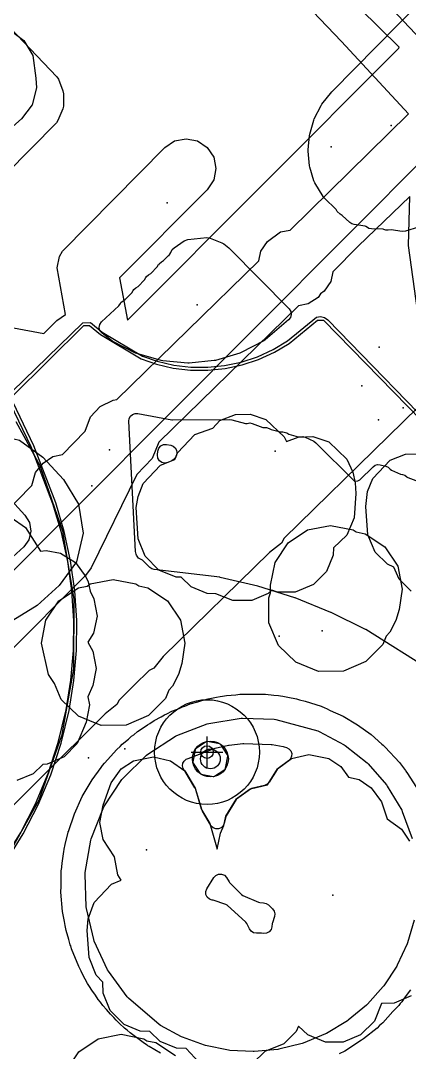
# Model space of a CAD drawing. Header units: metres. Extents: x -2677 to -840, y 169 to 1487.
# Drawn here: x -2027.4 to -2001.4, y 834.1 to 903.1 of the extents above; entities that cross this region are included whole.
import ezdxf

# ---------------------------------------------------------------- set-up
doc = ezdxf.new("R2010")
doc.units = ezdxf.units.M
for name, color, linetype in [('AI_GREENING_ALLOWED_ZONE', 4, 'Continuous'), ('AI_GREENING_EXCLUSIONS', 1, 'Continuous'), ('AI_GREENING_LAWN', 82, 'Continuous'), ('AI_GREENING_REJECTED', 6, 'Continuous'), ('AI_GREENING_SHRUBS', 92, 'Continuous'), ('AI_GREENING_TREES', 3, 'Continuous')]:
    doc.layers.add(name, color=color, linetype=linetype)

# ---------------------------------------------------------------- blocks, each defined once
blk = doc.blocks.new('AI_TREE')
for p, q in [((0, -0.3), (0, 0.3)), ((-0.3, 0), (0.3, 0))]:
    blk.add_line(p, q)
for radius in [1, 0.12]:
    blk.add_circle((0, 0), radius)
blk = doc.blocks.new('AI_SHRUB')
for radius in [1, 0.55]:
    blk.add_circle((0, 0), radius)

msp = doc.modelspace()

# ---------------------------------------------------------------- linework, layer by layer
at = {"layer": 'AI_GREENING_ALLOWED_ZONE'}
for points in [[(-2017.534, 873.554), (-2017.736, 873.512), (-2017.938, 873.555), (-2018.105, 873.676), (-2018.209, 873.854), (-2018.233, 874.059), (-2018.208, 874.316), (-2018.148, 874.51), (-2018.015, 874.665), (-2017.832, 874.754), (-2017.628, 874.762), (-2017.347, 874.715), (-2017.178, 874.654), (-2017.042, 874.539), (-2016.956, 874.383), (-2016.929, 874.206), (-2016.966, 874.031), (-2017.004, 873.94), (-2017.109, 873.78), (-2017.266, 873.672), (-2017.534, 873.554)], [(-2016.425, 852.956), (-2016.521, 853.107), (-2016.557, 853.282), (-2016.53, 853.459), (-2016.443, 853.614), (-2016.306, 853.729), (-2016.258, 853.757), (-2016.188, 853.79), (-2014.452, 854.455), (-2014.378, 854.477), (-2013.491, 854.668), (-2013.44, 854.676), (-2012.53, 854.775), (-2012.459, 854.778), (-2010.63, 854.715), (-2010.562, 854.708), (-2009.825, 854.581), (-2009.757, 854.565), (-2009.605, 854.516), (-2009.443, 854.429), (-2009.324, 854.29), (-2009.263, 854.117), (-2009.269, 853.934), (-2009.339, 853.766), (-2009.466, 853.634), (-2010.177, 853.123), (-2010.244, 853.051), (-2010.765, 852.205), (-2010.899, 852.062), (-2011.077, 851.981), (-2011.958, 851.775), (-2012.046, 851.735), (-2012.915, 851.11), (-2012.983, 851.037), (-2013.635, 849.956), (-2013.664, 849.885), (-2013.765, 849.454), (-2013.841, 849.284), (-2013.974, 849.153), (-2014.146, 849.08), (-2014.333, 849.075), (-2014.509, 849.139), (-2014.648, 849.264), (-2014.707, 849.379), (-2014.713, 849.377), (-2014.751, 849.466), (-2015.235, 850.273), (-2015.284, 850.386), (-2015.701, 851.766), (-2015.726, 851.823), (-2016.382, 852.91), (-2016.425, 852.956)], [(-2014.574, 844.316), (-2014.76, 844.381), (-2014.906, 844.512), (-2014.99, 844.69), (-2014.999, 844.886), (-2014.932, 845.07), (-2014.472, 845.827), (-2014.334, 845.975), (-2014.148, 846.056), (-2013.945, 846.057), (-2013.758, 845.977), (-2013.619, 845.829), (-2013.445, 845.546), (-2013.411, 845.503), (-2012.611, 844.684), (-2012.532, 844.63), (-2011.474, 844.172), (-2011.383, 844.151), (-2011.149, 844.144), (-2010.966, 844.103), (-2010.811, 843.997), (-2010.544, 843.731), (-2010.442, 843.581), (-2010.399, 843.405), (-2010.422, 843.225), (-2010.556, 842.805), (-2010.566, 842.752), (-2010.585, 842.544), (-2010.644, 842.352), (-2010.773, 842.198), (-2010.953, 842.107), (-2011.153, 842.095), (-2011.274, 842.112), (-2011.622, 842.102), (-2011.814, 842.135), (-2011.978, 842.238), (-2012.091, 842.395), (-2012.259, 842.763), (-2012.317, 842.843), (-2013.565, 843.983), (-2013.657, 844.036), (-2014.514, 844.307), (-2014.574, 844.316)]]:
    msp.add_lwpolyline(points, close=True, dxfattribs=at)
at = {"layer": 'AI_GREENING_EXCLUSIONS'}
for points in [[(-2010.254, 912.028), (-1998.689, 899.76), (-1997.564, 901.023), (-1997.657, 901.582), (-1998.6, 903.398)], [(-2039.635, 858.741), (-2026.632, 872.017), (-2026.395, 872.895), (-2025.872, 873.524), (-2025.228, 873.962), (-2024.585, 874.095), (-2023.056, 875.648), (-2022.714, 876.609), (-2022.067, 877.308), (-2021.186, 877.717), (-2020.941, 877.757), (-2011.46, 887.042), (-2011.325, 887.683), (-2010.885, 888.327), (-2010.021, 888.962), (-2009.376, 889.084), (-2001.446, 896.85), (-2005.926, 901.678), (-2013.105, 909.221)], [(-2031.225, 883.186), (-2025.837, 882.18), (-2024.961, 883.056), (-2024.381, 883.444), (-2024.928, 886.553), (-2024.778, 887.319), (-2024.578, 887.688), (-2017.739, 894.605), (-2017.091, 895.04), (-2016.326, 895.194), (-2015.56, 895.043), (-2014.911, 894.611), (-2014.476, 893.963), (-2014.322, 893.198), (-2014.472, 892.433), (-2014.904, 891.783), (-2020.769, 885.892), (-2020.243, 883.072), (-2002.097, 901.23), (-2002.069, 901.302), (-2010.028, 909.15)], [(-1999.776, 894.509), (-2047.034, 847.119), (-2046.837, 846.547), (-2046.876, 845.561), (-2047.178, 844.838), (-2047.825, 844.139), (-2048.901, 843.691), (-2049.693, 843.691), (-2050.258, 843.885), (-2074.893, 819.18)], [(-2000.658, 882.256), (-2001.446, 888.048), (-2001.362, 891.334), (-2004.826, 888.011), (-2006.515, 886.287), (-2006.648, 885.642), (-2007.087, 884.997), (-2007.343, 884.829), (-2007.504, 884.592), (-2008.155, 884.162), (-2008.813, 884.036), (-2018.135, 874.906), (-2018.583, 873.824), (-2019.619, 872.747), (-2022.675, 866.528), (-2023.052, 865.999), (-2028.362, 860.665)], [(-2027.937, 878.301), (-2023.231, 882.893), (-2022.713, 882.905), (-2021.93, 882.263), (-2019.234, 880.666), (-2018.249, 880.329), (-2017.139, 880.068), (-2016.011, 879.933), (-2014.874, 879.921), (-2013.743, 880.035), (-2012.631, 880.271), (-2011.551, 880.627), (-2010.508, 881.102), (-2009.54, 881.679), (-2007.608, 883.259), (-2007.337, 883.31), (-2007.067, 883.252), (-2006.84, 883.094), (-1998.583, 874.578)], [(-2027.911, 877.984), (-2023.153, 882.709), (-2022.782, 882.717), (-2022.05, 882.101), (-2019.318, 880.483), (-2018.305, 880.137), (-2017.174, 879.871), (-2016.024, 879.733), (-2014.865, 879.721), (-2013.712, 879.837), (-2012.579, 880.077), (-2011.478, 880.44), (-2010.418, 880.924), (-2009.428, 881.513), (-2007.533, 883.074), (-2007.147, 883.069), (-1998.725, 874.438)], [(-1995.827, 882.141), (-2009.772, 868.495), (-2009.936, 868.171), (-2010.75, 867.538), (-2017.842, 860.591), (-2018.479, 859.812), (-2018.789, 859.664), (-2019.794, 858.679), (-2020.792, 857.687), (-2020.944, 857.382), (-2021.73, 856.755), (-2048.065, 830.59), (-2048.712, 829.78), (-2049.039, 829.619), (-2050.116, 828.549), (-2051.056, 827.586), (-2051.185, 827.328), (-2051.85, 826.773), (-2071.631, 806.507), (-2043.27, 795.801), (-1988.498, 803.706)], [(-1995.827, 882.141), (-2009.772, 868.495), (-2009.936, 868.171), (-2010.75, 867.538), (-2017.842, 860.591), (-2018.479, 859.812), (-2018.789, 859.664), (-2019.794, 858.679), (-2020.792, 857.687), (-2020.944, 857.382), (-2021.73, 856.755), (-2048.065, 830.59), (-2048.712, 829.78), (-2049.039, 829.619), (-2050.116, 828.549), (-2051.056, 827.586), (-2051.185, 827.328), (-2051.85, 826.773), (-2071.631, 806.507), (-2043.27, 795.801), (-1988.498, 803.706)], [(-2028.343, 846.9), (-2027.201, 848.74), (-2026.202, 850.675), (-2025.355, 852.7), (-2024.668, 854.807), (-2024.146, 856.991), (-2023.825, 858.985), (-2023.654, 860.988), (-2023.632, 862.994), (-2023.76, 864.993), (-2024.036, 866.977), (-2024.459, 868.937), (-2025.028, 870.866), (-2026.49, 874.677), (-2027.888, 877.573)], [(-2028.509, 847.012), (-2027.375, 848.838), (-2026.384, 850.76), (-2025.543, 852.77), (-2024.86, 854.861), (-2024.343, 857.03), (-2024.023, 859.009), (-2023.853, 860.998), (-2023.832, 862.989), (-2023.959, 864.973), (-2024.233, 866.942), (-2024.653, 868.888), (-2025.218, 870.802), (-2026.674, 874.599), (-2028.065, 877.481)], [(-2001.275, 864.955), (-2002.085, 865.765), (-2002.435, 866.561), (-2002.866, 866.758), (-2003.676, 867.568), (-2004.174, 868.719), (-2004.319, 870.619), (-2004.189, 871.617), (-2003.85, 872.492), (-2002.69, 873.714), (-2001.66, 874.121), (-2000.666, 874.148)], [(-2028.022, 869.873), (-2027.049, 869.222), (-2026.059, 867.638), (-2025.661, 867.684), (-2024.708, 867.495), (-2023.713, 866.878), (-2023.031, 865.927), (-2022.872, 865.577), (-2022.726, 864.957), (-2022.495, 864.445), (-2022.268, 863.297), (-2022.498, 862.149), (-2022.897, 861.553), (-2022.563, 860.949), (-2022.335, 859.801), (-2022.563, 858.653), (-2022.884, 857.898), (-2022.777, 857.36), (-2023.005, 856.212), (-2023.611, 854.775), (-2024.464, 853.901), (-2025.611, 853.405), (-2025.896, 853.389), (-2026.539, 852.767), (-2027.622, 852.314)], [(-2018.021, 834.083), (-2018.792, 834.547), (-2018.877, 834.593), (-2018.911, 834.619), (-2019.094, 834.729), (-2020.066, 835.452), (-2020.262, 835.631), (-2020.429, 835.755), (-2020.763, 836.086), (-2021.002, 836.303), (-2021.153, 836.472), (-2021.376, 836.692), (-2021.645, 837.021), (-2021.877, 837.28), (-2022.035, 837.497), (-2022.191, 837.687), (-2022.371, 837.958), (-2022.614, 838.292), (-2022.767, 838.554), (-2022.899, 838.752), (-2023.055, 839.049), (-2023.265, 839.408), (-2023.336, 839.58), (-2023.495, 839.881), (-2023.976, 841.063), (-2024.034, 841.262), (-2024.067, 841.341), (-2024.158, 841.682), (-2024.337, 842.289), (-2024.377, 842.506), (-2024.407, 842.615), (-2024.452, 842.901), (-2024.574, 843.552), (-2024.684, 844.843), (-2024.678, 845.22), (-2024.68, 845.253), (-2024.676, 845.362), (-2024.662, 846.267), (-2024.633, 846.506), (-2024.631, 846.548), (-2024.597, 846.796), (-2024.501, 847.576), (-2024.473, 847.699), (-2024.47, 847.719), (-2024.47, 847.719), (-2024.394, 848.04), (-2024.207, 848.854), (-2024.192, 848.899), (-2024.19, 848.904), (-2023.787, 850.086), (-2023.257, 851.246), (-2022.603, 852.364), (-2022.007, 853.191), (-2021.905, 853.303), (-2021.78, 853.47), (-2020.956, 854.376), (-2020.735, 854.574), (-2020.582, 854.741), (-2020.173, 855.079), (-2019.967, 855.265), (-2019.824, 855.369), (-2019.559, 855.588), (-2019.114, 855.884), (-2018.899, 856.04), (-2018.748, 856.127), (-2018.452, 856.324), (-2017.984, 856.569), (-2017.763, 856.697), (-2017.603, 856.769), (-2017.277, 856.94), (-2016.793, 857.133), (-2016.569, 857.233), (-2016.401, 857.288), (-2016.045, 857.43), (-2015.527, 857.577), (-2015.326, 857.643), (-2015.182, 857.675), (-2014.842, 857.771), (-2014.292, 857.87), (-2014.045, 857.924), (-2013.897, 857.941), (-2013.614, 857.992), (-2012.985, 858.044), (-2012.734, 858.072), (-2012.633, 858.073), (-2012.454, 858.088), (-2011.819, 858.08), (-2011.405, 858.083), (-2011.273, 858.073), (-2011.013, 858.069), (-2010.448, 858.008), (-2010.138, 857.984), (-2010.009, 857.961), (-2009.849, 857.943), (-2009.515, 857.871), (-2008.94, 857.767), (-2008.749, 857.706), (-2008.355, 857.621), (-2007.292, 857.27), (-2007.056, 857.163), (-2006.926, 857.121), (-2006.684, 856.994), (-2005.832, 856.605), (-2004.872, 856.035), (-2003.96, 855.376), (-2003.228, 854.73), (-2003.153, 854.671), (-2003.124, 854.639), (-2003.016, 854.544), (-2002.065, 853.508), (-2001.726, 853.062), (-2001.661, 852.989), (-2001.625, 852.929), (-2001.516, 852.787), (-2000.772, 851.595)], [(-2015.445, 833.462), (-2016.326, 834.403), (-2016.961, 834.419), (-2018.044, 834.872), (-2018.736, 835.542), (-2019.385, 835.559), (-2020.468, 836.012), (-2021.39, 836.934), (-2021.86, 838.099), (-2021.88, 838.833), (-2022.336, 839.311), (-2022.806, 840.476), (-2022.934, 842.295), (-2022.854, 843.07), (-2022.465, 844.168), (-2021.305, 845.39), (-2020.652, 845.655), (-2020.889, 846.01), (-2020.889, 846.01), (-2021.107, 847.217), (-2021.864, 848.368), (-2022.094, 849.516), (-2021.867, 850.664), (-2021.331, 852.146), (-2020.649, 853.097), (-2019.841, 853.636), (-2018.499, 853.903), (-2017.359, 853.636), (-2016.408, 852.954), (-2015.71, 851.796), (-2015.266, 850.326), (-2014.735, 849.438), (-2014.243, 847.724), (-2014.032, 848.791), (-2013.801, 849.303), (-2013.655, 849.923), (-2012.957, 851.081), (-2012.006, 851.763), (-2010.874, 852.028), (-2010.218, 853.094), (-2009.267, 853.776), (-2008.127, 854.043), (-2006.785, 853.776), (-2005.977, 853.237), (-2005.477, 852.54), (-2004.749, 852.369), (-2003.941, 851.83), (-2003.259, 850.879), (-2002.879, 849.748), (-2001.931, 849.068), (-2001.392, 848.26)], [(-2001.331, 838.334), (-2001.742, 837.777), (-2001.903, 837.531), (-2002.008, 837.415), (-2002.113, 837.273), (-2002.493, 836.878), (-2003.17, 836.13), (-2003.397, 835.941), (-2003.56, 835.773), (-2004.464, 835.056), (-2004.524, 835.006), (-2004.536, 834.999), (-2004.592, 834.954), (-2005.717, 834.238), (-2006.082, 834.055)], [(-2001.273, 837.924), (-2002.424, 837.426), (-2003.269, 837.41), (-2003.739, 836.231), (-2004.661, 835.309), (-2005.826, 834.839), (-2007.014, 834.839), (-2008.179, 835.309), (-2008.798, 835.906), (-2008.971, 835.534), (-2009.782, 834.723), (-2011.047, 834.209), (-2011.86, 833.417)], [(-2024.364, 832.889), (-2023.497, 834.186), (-2022.199, 835.053), (-2020.669, 835.358), (-2019.138, 835.053), (-2018.939, 834.92), (-2018.939, 834.92), (-2018.336, 834.8), (-2017.038, 833.933)]]:
    msp.add_lwpolyline(points, dxfattribs=at)
for points in [[(-2031.276, 902.688), (-2030.128, 902.916), (-2028.107, 902.456), (-2027.169, 901.755), (-2026.571, 900.749), (-2026.357, 899.232), (-2026.325, 898.594), (-2026.614, 897.46), (-2027.315, 896.522), (-2028.48, 895.487), (-2029.627, 895.066), (-2030.953, 895.132), (-2032.088, 895.692), (-2032.909, 896.634), (-2033.401, 897.904), (-2033.629, 899.052), (-2033.401, 900.2), (-2033.268, 900.488), (-2032.249, 902.037), (-2031.276, 902.688)], [(-2016.891, 874.214), (-2015.731, 875.436), (-2014.542, 875.847), (-2014.058, 876.358), (-2013.028, 876.765), (-2012.034, 876.792), (-2010.984, 876.44), (-2009.76, 875.281), (-2009.605, 874.972), (-2008.835, 875.261), (-2007.841, 875.288), (-2006.791, 874.936), (-2005.567, 873.777), (-2005.181, 872.921), (-2005.026, 872.202), (-2004.987, 871.485), (-2005.081, 869.859), (-2005.579, 868.708), (-2006.47, 867.847), (-2006.487, 867.361), (-2006.94, 866.277), (-2007.795, 865.4), (-2009.027, 864.885), (-2010.215, 864.885), (-2010.593, 865.026), (-2010.843, 864.798), (-2011.927, 864.345), (-2013.196, 864.328), (-2014.338, 864.788), (-2014.901, 864.805), (-2015.985, 865.258), (-2016.653, 865.904), (-2016.977, 865.904), (-2018.142, 866.374), (-2019.064, 867.296), (-2019.534, 868.461), (-2019.649, 870.551), (-2019.532, 871.278), (-2019.193, 872.153), (-2018.033, 873.375), (-2017.081, 873.753), (-2016.891, 874.214)], [(-2027.454, 875.041), (-2025.897, 873.907), (-2024.522, 872.425), (-2023.5, 870.763), (-2023.192, 868.837), (-2023.655, 866.916), (-2024.807, 865.341), (-2026.263, 864.004), (-2027.906, 863), (-2029.832, 862.691), (-2031.73, 863.144), (-2033.31, 864.288), (-2034.703, 865.789), (-2035.716, 867.456), (-2036.016, 869.358), (-2035.564, 871.256), (-2034.42, 872.836), (-2032.944, 874.191), (-2031.302, 875.195), (-2029.375, 875.504), (-2027.454, 875.041)], [(-2028.93, 871.867), (-2028.463, 871.527), (-2027.088, 870.045), (-2026.779, 869.539), (-2026.689, 868.961), (-2026.828, 868.392), (-2027.168, 867.925), (-2028.63, 866.583), (-2029.13, 866.279), (-2029.708, 866.189), (-2030.277, 866.328), (-2030.744, 866.668), (-2032.124, 868.156), (-2032.428, 868.656), (-2032.518, 869.227), (-2032.379, 869.803), (-2032.039, 870.27), (-2030.578, 871.612), (-2030.077, 871.916), (-2029.499, 872.006), (-2028.93, 871.867)], [(-2005.147, 869.051), (-2004.947, 868.918), (-2004.345, 868.798), (-2003.047, 867.931), (-2002.18, 866.633), (-2001.875, 865.103), (-2002.082, 863.732), (-2002.309, 863.007), (-2002.701, 862.217), (-2002.95, 861.949), (-2003.179, 861.401), (-2004.303, 860.257), (-2005.811, 859.609), (-2007.472, 859.594), (-2008.994, 860.214), (-2010.138, 861.337), (-2010.785, 862.845), (-2010.801, 864.506), (-2010.677, 864.843), (-2010.677, 865.356), (-2010.373, 866.886), (-2009.506, 868.184), (-2008.208, 869.051), (-2006.677, 869.356), (-2005.147, 869.051)], [(-2021.2, 865.747), (-2019.669, 865.443), (-2019.47, 865.309), (-2018.867, 865.19), (-2017.57, 864.322), (-2016.702, 863.025), (-2016.398, 861.494), (-2016.605, 860.123), (-2016.831, 859.398), (-2017.224, 858.608), (-2017.476, 858.338), (-2017.703, 857.794), (-2018.826, 856.65), (-2020.335, 856.003), (-2021.996, 855.987), (-2023.518, 856.607), (-2024.662, 857.73), (-2025.124, 858.796), (-2025.527, 859.398), (-2025.988, 861.494), (-2025.684, 863.025), (-2024.816, 864.322), (-2023.519, 865.19), (-2022.936, 865.305), (-2022.731, 865.443), (-2021.2, 865.747)]]:
    msp.add_lwpolyline(points, close=True, dxfattribs=at)
at = {"layer": 'AI_GREENING_LAWN'}
for points in [[(-2000.783, 889.285), (-2001.651, 889.014), (-2001.872, 888.997), (-2002.617, 889.106), (-2002.81, 889.078), (-2002.966, 889.081), (-2003.113, 889.13), (-2003.142, 889.146), (-2003.179, 889.152), (-2003.939, 889.165), (-2004.115, 889.2), (-2004.267, 889.296), (-2004.288, 889.315), (-2004.319, 889.335), (-2004.353, 889.345), (-2005.097, 889.451), (-2005.245, 889.496), (-2005.372, 889.585), (-2005.88, 890.071), (-2006.02, 890.146), (-2006.214, 890.333), (-2006.295, 890.472), (-2007.078, 891.228), (-2007.157, 891.327), (-2007.723, 892.253), (-2007.775, 892.371), (-2008.05, 893.29), (-2008.069, 893.384), (-2008.165, 894.348), (-2008.165, 894.443), (-2008.077, 895.409), (-2008.059, 895.503), (-2008.059, 895.503), (-2007.787, 896.44), (-2007.751, 896.53), (-2007.295, 897.41), (-2007.241, 897.494), (-2006.574, 898.323), (-2006.541, 898.361), (-1996.285, 908.786)], [(-2029.857, 904.459), (-2024.96, 899.333), (-2024.856, 899.171), (-2024.547, 898.386), (-2024.513, 898.198), (-2024.521, 897.369), (-2024.559, 897.182), (-2024.559, 897.182), (-2024.883, 896.403), (-2024.99, 896.243), (-2030.091, 891.113)], [(-1999.915, 859.637), (-2004.312, 862.39), (-2004.333, 862.402), (-2006.626, 863.539), (-2006.643, 863.547), (-2009.037, 864.512), (-2009.055, 864.519), (-2011.517, 865.296), (-2011.535, 865.301), (-2014.049, 865.884), (-2014.076, 865.889), (-2018.447, 866.402), (-2018.602, 866.446), (-2018.735, 866.538), (-2019.239, 867.022), (-2019.409, 867.115), (-2019.403, 867.127), (-2019.499, 867.176), (-2019.636, 867.368), (-2019.666, 867.442), (-2019.701, 867.604), (-2020.138, 876.318), (-2020.114, 876.496), (-2020.029, 876.654), (-2019.894, 876.773), (-2019.726, 876.835), (-2019.546, 876.834), (-2017.283, 876.41), (-2017.236, 876.405), (-2013.392, 876.425), (-2013.259, 876.408), (-2013.259, 876.408), (-2012.341, 876.159), (-2012.305, 876.155), (-2012.27, 876.161), (-2012.232, 876.174), (-2012.062, 876.201), (-2011.894, 876.168), (-2011.186, 875.9), (-2011.15, 875.892), (-2011.074, 875.9), (-2011.073, 875.892), (-2010.95, 875.9), (-2010.768, 875.839), (-2010.631, 875.76), (-2010.009, 875.6), (-2009.853, 875.603), (-2009.587, 875.531), (-2009.456, 875.452), (-2008.838, 875.278), (-2008.709, 875.277), (-2008.702, 875.279), (-2008.528, 875.293), (-2008.36, 875.247), (-2007.79, 874.976), (-2007.652, 874.879), (-2005.091, 872.332), (-2005.043, 872.303), (-2004.988, 872.3), (-2004.841, 872.329), (-2004.716, 872.395), (-2003.822, 873.275), (-2003.684, 873.371), (-2003.522, 873.416), (-2003.354, 873.405), (-2002.981, 873.315), (-2002.819, 873.244), (-2002.692, 873.121), (-2002.69, 873.118), (-2002.59, 873.037), (-2002.002, 872.778), (-2001.856, 872.756), (-2001.698, 872.705), (-2001.566, 872.605), (-2001.538, 872.575), (-2001.505, 872.557), (-2000.788, 872.298)], [(-2027.704, 876.303), (-2026.079, 873.302), (-2026.045, 873.226), (-2024.568, 868.923), (-2024.547, 868.841), (-2023.826, 864.409), (-2023.82, 864.326), (-2023.845, 859.862), (-2023.852, 859.779), (-2024.616, 855.381), (-2024.637, 855.301), (-2026.13, 851.066), (-2026.164, 850.989), (-2028.383, 847.006)], [(-2001.068, 842.978), (-2001.517, 841.465), (-2001.543, 841.396), (-2002.205, 839.972), (-2002.241, 839.908), (-2003.104, 838.596), (-2003.149, 838.537), (-2004.2, 837.36), (-2004.253, 837.309), (-2005.48, 836.29), (-2005.541, 836.247), (-2006.931, 835.409), (-2006.998, 835.375), (-2008.498, 834.756), (-2008.57, 834.733), (-2010.118, 834.353), (-2010.191, 834.341), (-2011.763, 834.196), (-2011.836, 834.195), (-2013.405, 834.281), (-2013.478, 834.291), (-2015.017, 834.606), (-2015.087, 834.626), (-2016.57, 835.166), (-2016.57, 835.166), (-2016.638, 835.196), (-2018.026, 835.951), (-2018.111, 836.009), (-2020.178, 837.763), (-2020.257, 837.849), (-2021.517, 839.568), (-2021.568, 839.654), (-2022.46, 841.587), (-2022.492, 841.682), (-2022.984, 843.765), (-2022.997, 843.863), (-2023.069, 846.057), (-2023.062, 846.158), (-2022.69, 848.321), (-2022.662, 848.42), (-2021.86, 850.45), (-2021.812, 850.542), (-2020.605, 852.373), (-2020.539, 852.454), (-2018.962, 854.014), (-2018.881, 854.079), (-2017.037, 855.267), (-2016.945, 855.313), (-2014.907, 856.095), (-2014.807, 856.121), (-2012.638, 856.471), (-2012.541, 856.477), (-2010.443, 856.405), (-2010.329, 856.388), (-2007.523, 855.631), (-2007.417, 855.589), (-2005.767, 854.702), (-2005.692, 854.652), (-2004.227, 853.484), (-2004.163, 853.422), (-2002.93, 852.011), (-2002.877, 851.938), (-2001.911, 850.32), (-2001.872, 850.237), (-2001.205, 848.437)]]:
    msp.add_lwpolyline(points, dxfattribs=at)
for points in [[(-2019.102, 885.754), (-2019.01, 885.912), (-2019.004, 885.908), (-2018.969, 885.977), (-2018.825, 886.101), (-2018.682, 886.183), (-2018.251, 886.62), (-2018.158, 886.777), (-2018.152, 886.774), (-2018.117, 886.842), (-2017.973, 886.966), (-2017.83, 887.049), (-2017.398, 887.486), (-2017.338, 887.587), (-2017.324, 887.633), (-2017.248, 887.783), (-2017.127, 887.9), (-2016.438, 888.368), (-2016.207, 888.452), (-2014.944, 888.581), (-2014.71, 888.548), (-2013.932, 888.242), (-2013.805, 888.169), (-2013.456, 887.893), (-2013.41, 887.851), (-2009.441, 883.817), (-2009.331, 883.646), (-2009.298, 883.445), (-2009.348, 883.248), (-2009.473, 883.087), (-2011.032, 881.754), (-2011.125, 881.691), (-2012.642, 880.899), (-2012.732, 880.863), (-2014.353, 880.382), (-2014.446, 880.364), (-2016.118, 880.198), (-2016.212, 880.197), (-2017.885, 880.347), (-2017.978, 880.364), (-2019.604, 880.83), (-2019.694, 880.865), (-2021.225, 881.646), (-2021.307, 881.699), (-2021.94, 882.199), (-2022.076, 882.365), (-2022.13, 882.573), (-2022.092, 882.784), (-2021.968, 882.96), (-2020.813, 884.021), (-2020.707, 884.191), (-2020.702, 884.188), (-2020.672, 884.246), (-2020.529, 884.37), (-2020.385, 884.452), (-2019.954, 884.889), (-2019.862, 885.046), (-2019.856, 885.043), (-2019.821, 885.111), (-2019.677, 885.235), (-2019.534, 885.318), (-2019.102, 885.754)], [(-2013.708, 853.089), (-2013.69, 853.132), (-2013.53, 853.936), (-2013.53, 853.982), (-2013.548, 854.025), (-2014.003, 854.707), (-2014.036, 854.74), (-2014.079, 854.757), (-2014.883, 854.917), (-2014.93, 854.917), (-2014.972, 854.9), (-2015.654, 854.444), (-2015.687, 854.411), (-2015.705, 854.368), (-2015.865, 853.564), (-2015.865, 853.518), (-2015.847, 853.475), (-2015.391, 852.793), (-2015.359, 852.76), (-2015.316, 852.743), (-2014.512, 852.583), (-2014.465, 852.583), (-2014.422, 852.601), (-2013.741, 853.056), (-2013.708, 853.089)]]:
    msp.add_lwpolyline(points, close=True, dxfattribs=at)
at = {"layer": 'AI_GREENING_REJECTED'}
for p in [(-2002.61, 896.07), (-2006.63, 894.64), (-2017.59, 890.9), (-2017.47, 887.39), (-2015.57, 884.1), (-2003.42, 881.26), (-2004.57, 878.67), (-2001.82, 877.22), (-2003.46, 876.41), (-2021.45, 874.41), (-2010.36, 874.32), (-2022.61, 871.99), (-2010.11, 861.95), (-2007.22, 862.32), (-2020.41, 854.42), (-2022.84, 853.83), (-2018.97, 847.67), (-2006.51, 844.66)]:
    msp.add_point(p, dxfattribs=at)

# ---------------------------------------------------------------- block references
at = {"layer": 'AI_GREENING_SHRUBS', "xscale": 1.2, "yscale": 1.2}
msp.add_blockref('AI_SHRUB', (-2014.697, 853.75), dxfattribs=at)
at = {"layer": 'AI_GREENING_TREES', "xscale": 3.5, "yscale": 3.5}
msp.add_blockref('AI_TREE', (-2014.923, 854.208), dxfattribs=at)

doc.saveas('drawing.dxf')
